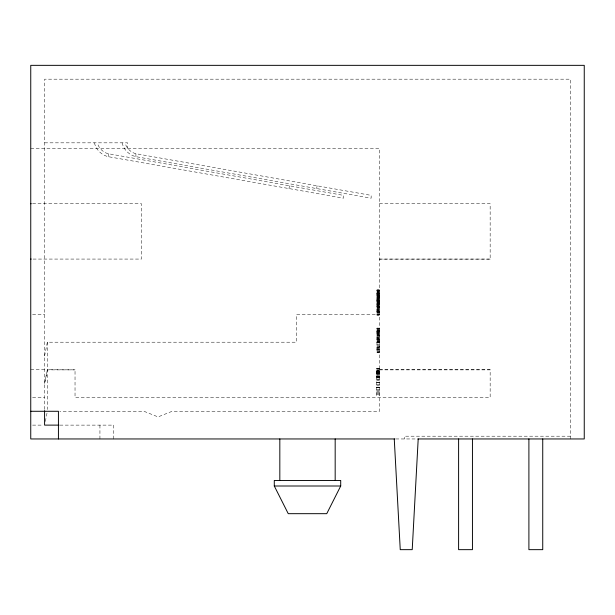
<?xml version="1.0" encoding="UTF-8"?>
<svg xmlns="http://www.w3.org/2000/svg" width="615" height="615" viewBox="0 0 615 615"><rect width="100%" height="100%" fill="white"/><g stroke="black" fill="none" stroke-linecap="round" stroke-linejoin="round"><path stroke-width="0.46" stroke-dasharray="3.08 2.31" d="M288.973 188.567L289.45 185.838M316.648 188.567L317.125 185.838M44.588 355.931L47.355 342.201L296.43 342.201L296.43 314.526L379.455 314.526M45.326 421.46L47.355 411.389M44.588 142.834L127.613 142.834L127.613 148.369M30.75 148.369L379.455 148.369L379.455 411.389L171.893 411.389L158.055 416.924L144.218 411.389L59.824 411.389M32.595 203.719L141.45 203.719L141.45 259.069L32.595 259.069M379.455 203.719L490.155 203.719L490.155 259.123L379.455 259.123M379.455 259.069L490.155 259.069M376.964 290.072L379.178 290.057M376.964 290.272L379.178 290.272M376.964 290.434L379.178 290.434M376.964 290.726L379.178 290.687M376.964 290.926L379.178 290.926M376.964 291.718L379.178 291.718M376.964 291.841L379.178 291.81M376.964 292.709L379.178 292.709M376.964 292.84L379.178 292.84M376.964 292.978L379.178 292.978M376.964 293.163L379.178 293.163L376.964 293.263M376.964 293.378L379.178 293.378M376.964 293.609L379.178 293.609M376.964 293.786L379.178 293.786M376.964 293.893L379.178 293.893M376.964 294.093L379.178 294.093M376.964 294.562L379.178 294.562M376.964 294.808L379.178 294.808M376.964 295.192L379.178 295.131M376.964 295.369L379.178 295.369M376.964 296.099L379.178 296.099M376.964 296.384L379.178 296.384M376.964 296.607L379.178 296.607M376.964 296.953L379.178 296.953M376.964 297.176L379.178 297.176M376.964 297.406L379.178 297.406M376.964 297.522L379.178 297.522M376.964 297.591L379.178 297.591M376.964 297.921L379.178 297.921M376.964 298.098L379.178 298.098M376.964 298.214L379.178 298.206M376.964 298.559L379.178 298.559M376.964 299.151L379.178 299.151M376.964 299.42L379.178 299.359M376.964 299.651L379.178 299.651M376.964 300.028L379.178 300.028M376.964 300.305L379.178 300.305M376.964 300.404L379.178 300.404M376.964 300.62L379.178 300.62M376.964 300.666L379.178 300.666M376.964 300.904L379.178 300.966M376.964 301.081L379.178 301.081M376.964 301.142L379.178 301.142M376.964 301.35L379.178 301.35M376.964 301.865L379.178 301.865M376.964 301.934L379.178 301.934M376.964 302.165L379.178 302.165M376.964 302.68L379.178 302.672M376.964 302.811L379.178 302.811M376.964 302.987L379.178 302.987M376.964 303.303L379.178 303.303M376.964 303.541L379.178 303.541M376.964 303.625L379.178 303.625M376.964 303.895L379.178 303.895M376.964 304.01L379.178 304.01M376.964 304.364L379.178 304.364M376.964 304.709L379.178 304.663M376.964 304.84L379.178 304.84M376.964 305.317L379.178 305.317M376.964 305.993L379.178 305.993M376.964 306.109L379.178 306.016M376.964 306.301L379.178 306.308M376.964 306.631L379.178 306.631M376.964 306.816L379.178 306.9M376.964 307.146L379.178 307.039M376.964 307.354L379.178 307.354M376.964 307.854L379.178 307.854M376.964 308.1L379.178 308.123M376.964 308.307L379.178 308.307M379.178 309.653L376.964 309.676L379.178 309.752M376.964 310.214L379.178 310.214M376.964 310.713L379.178 310.713M376.964 311.075L379.178 311.075M376.964 311.305L379.178 311.344M376.964 311.536L379.178 311.551M376.964 311.728L379.178 311.728M376.964 311.882L379.178 311.882M376.964 312.097L379.178 312.143M376.964 312.282L379.178 312.282M376.964 313.004L379.178 313.004M376.964 313.073L379.178 313.073M376.964 314.227L379.178 314.219M32.595 314.419L44.588 314.419M376.964 314.772L379.178 314.772M376.964 314.949L379.178 314.949M379.178 328.156L376.964 328.064L376.964 352.572L379.178 352.572L379.178 328.064M376.964 328.302L379.178 328.302M376.964 328.418L379.178 328.418M376.964 328.741L379.178 328.741M376.964 329.102L379.178 329.102M376.964 329.448L379.178 329.448M376.964 330.17L379.178 330.17M376.964 330.463L379.178 330.463M376.964 330.639L379.178 330.639M376.964 330.962L379.178 330.962M376.964 331.085L379.178 331.085M376.964 331.178L379.178 331.178M376.964 331.462L379.178 331.462M376.964 331.716L379.178 331.716M376.964 331.808L379.178 331.808M376.964 332.039L379.178 332.039M376.964 332.5L379.178 332.5M376.964 332.623L379.178 332.623M376.964 332.992L379.178 332.992M376.964 333.407L379.178 333.315M376.964 333.83L379.178 333.83M376.964 334.229L379.178 334.229M376.964 334.36L379.178 334.36M376.964 335.152L379.178 335.152M379.178 335.252L376.964 335.321L379.178 335.367M376.964 335.721L379.178 335.721M376.964 336.659L379.178 336.736M376.964 337.135L379.178 337.089M376.964 337.904L379.178 337.904M376.964 338.042L379.178 338.042M376.964 338.465L379.178 338.55M376.964 339.057L379.178 339.057M376.964 339.303L379.178 339.303M376.964 339.426L379.178 339.426M376.964 339.718L379.178 339.718M376.964 340.133L379.178 340.187M376.964 340.441L379.178 340.441M376.964 341.34L379.178 341.34M376.964 341.394L379.178 341.394M376.964 342.063L379.178 342.063M376.964 342.509L379.178 342.509M376.964 342.609L379.178 342.609M376.964 342.701L379.178 342.701M376.964 342.816L379.178 342.816M376.964 344.854L379.178 344.854M376.964 345.146L379.178 345.13M376.964 346.606L379.178 346.606M376.964 347.098L379.178 347.098M376.964 347.306L379.178 347.306M376.964 347.959L379.178 347.959M376.964 348.697L379.178 348.682M376.964 349.228L379.178 349.228M376.964 349.566L379.178 349.566M376.964 349.681L379.178 349.681M376.964 349.966L379.178 349.966M376.964 350.927L379.178 350.927M376.964 351.634L379.178 351.634M376.964 352.149L379.178 352.149M376.964 352.464L379.178 352.464M379.455 368.3L376.688 368.3L376.688 395.63L379.455 395.63M376.688 368.416L379.455 368.431M376.688 368.808L379.455 368.846M376.688 369.438L379.455 369.523M30.75 369.769L44.588 369.769M379.455 369.769L490.155 369.769L490.155 397.551L75.03 397.551L75.03 369.876L47.355 369.769L44.588 383.606L47.355 369.876L75.03 369.876M379.455 369.876L490.155 369.876M376.688 370.315L379.455 370.315M376.688 370.476L379.455 370.476M376.688 371.068L379.455 371.068M376.688 371.276L379.455 371.276M376.688 371.414L379.455 371.437M376.688 371.629L379.455 371.629M376.688 371.883L379.455 371.883M376.688 372.436L379.455 372.436M376.688 372.521L379.455 372.521M376.688 372.79L379.455 372.79M376.688 372.905L379.455 372.905M376.688 373.313L379.455 373.313M376.688 373.882L379.455 373.882M376.688 373.951L379.455 373.951M379.455 374.243L376.688 374.243L379.455 374.366M376.688 376.172L379.455 376.172M376.688 376.918L379.455 376.918M376.688 377.479L379.455 377.479M376.688 377.733L379.455 377.733M376.688 379.071L379.455 379.071M376.688 379.801L379.455 379.801M376.688 380.693L379.455 380.693M376.688 382.307L379.455 382.307M376.688 382.392L379.455 382.392M376.688 384.46L379.455 384.452M376.688 385.567L379.455 385.567M376.688 387.181L379.455 387.181M376.688 387.389L379.455 387.389M376.688 387.765L379.455 387.765M376.688 389.687L379.455 389.687M376.688 390.602L379.455 390.602M376.688 391.486L379.455 391.486M376.688 392.416L379.455 392.416M376.688 393.308L379.455 393.308M376.688 394.446L379.455 394.446M32.595 397.444L44.588 397.444M32.595 425.119L42.743 425.119M59.855 425.119L113.775 425.119L113.775 438.956M570.413 436.189L404.363 436.189L404.363 438.956M395.814 438.956L416.924 438.956M122.078 142.834A18.681 18.681 0 0 0 135.915 156.671L371.153 198.184L371.153 195.37L135.154 153.573A15.913 15.913 0 0 1 126.359 146.262L124.876 142.834M94.403 142.834A18.681 18.681 0 0 0 108.24 156.671L343.478 198.184L343.478 195.37L107.479 153.573A15.913 15.913 0 0 1 98.684 146.262L97.201 142.834M570.413 438.956L570.413 79.181L44.588 79.181L44.588 410.021M135.915 153.788L135.915 156.671M108.24 153.788L108.24 156.671M99.938 425.119L99.938 438.956M47.355 342.201L47.355 409.498M379.178 289.85L376.964 289.85L376.964 315.188L379.178 315.188L379.178 289.85M379.178 294.977L376.964 294.977L379.178 295.023M379.178 309.214L376.964 309.214L379.178 309.23M379.455 375.78L376.688 375.78L379.455 375.857M379.455 376.472L376.688 376.472L379.455 376.526"/><path stroke-width="0.92" d="M418.2 438.956L412.219 549.656L400.25 549.656L394.261 438.956M340.71 486.004L326.75 513.679L288.25 513.679L274.29 486.004L274.29 480.469L340.71 480.469L340.71 486.004L274.29 486.004M30.75 203.719L31.219 203.719M30.75 259.069L31.219 259.069M30.75 411.281L58.425 411.281L58.425 438.956M58.902 425.119L44.588 425.119L44.588 410.705M394.853 438.956L30.75 438.956L30.75 65.344L584.25 65.344L584.25 438.956L417.8 438.956M542.738 438.956L542.738 549.656L528.9 549.656L528.9 438.956M472.443 438.956L472.443 549.656L458.606 549.656L458.606 438.956M335.175 438.956L335.175 480.469M279.825 438.956L279.825 480.469"/></g></svg>
